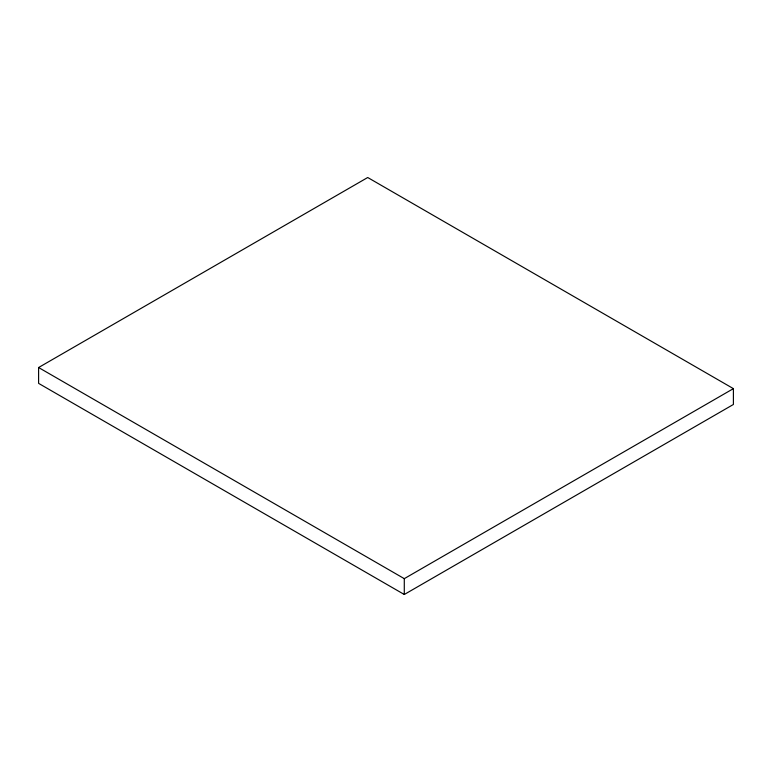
<?xml version="1.0" encoding="UTF-8"?>
<svg xmlns="http://www.w3.org/2000/svg" width="772" height="772" viewBox="0 0 772 772"><rect width="100%" height="100%" fill="white"/><g stroke="black" fill="none" stroke-linecap="round" stroke-linejoin="round"><path stroke-width="1.16" d="M38.6 367.53L367.713 177.512L733.4 388.634L733.4 404.47L404.287 594.488L38.6 383.366L38.6 367.53L404.287 578.653L733.4 388.634M404.287 578.653L404.287 594.488"/></g></svg>
